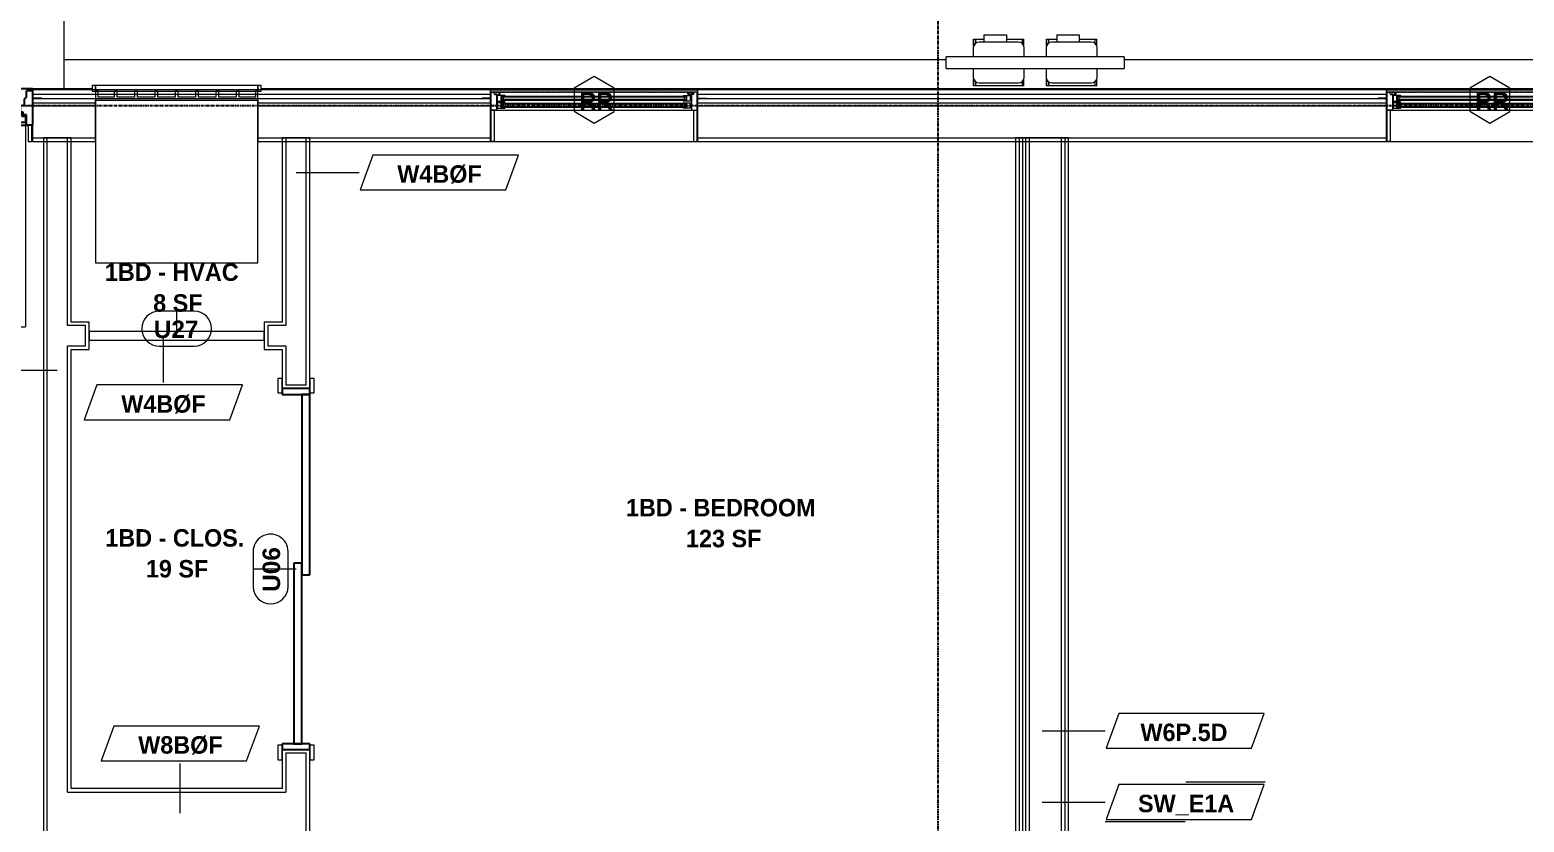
# Model space of a CAD drawing. Header units: inches. Extents: x -4058 to -1781, y 9814 to 12264.
# Drawn here: x -3637.2 to -3380.8, y 11964.2 to 12100.2 of the extents above; entities that cross this region are included whole.
import ezdxf

# ---------------------------------------------------------------- set-up
doc = ezdxf.new("R2010")
doc.units = ezdxf.units.IN
doc.header["$MEASUREMENT"] = 0
doc.linetypes.add('Dash', pattern=[0.25, 0.125, -0.125])
doc.linetypes.add('Grid Line 1_2_', pattern=[0.875, 0.5, -0.125, 0.125, -0.125])
for name, color, linetype, lineweight in [('0-1', 7, 'Continuous', 5), ('0-2', 7, 'Continuous', 9), ('A-AREA-IDEN', 2, 'Continuous', 9), ('A-DETL-GENF-HDLN-1', 7, 'Dash', 9), ('A-DETL-GENF-HDLN-2', 1, 'Continuous', 18), ('A-DOOR-1', 7, 'Continuous', 9), ('A-DOOR-2', 10, 'Continuous', 30), ('A-DOOR-3', 31, 'Continuous', 9), ('A-DOOR-4', 31, 'Continuous', 30), ('A-DOOR-FRAM-1', 7, 'Continuous', 9), ('A-DOOR-FRAM-2', 10, 'Continuous', 30), ('A-DOOR-FRAM-3', 31, 'Continuous', 30), ('A-DOOR-GLAZ-1', 7, 'Continuous', 9), ('A-DOOR-IDEN', 31, 'Continuous', 9), ('A-FLOR-1', 7, 'Continuous', 9), ('A-FLOR-2', 192, 'Continuous', 9), ('A-GENM-1', 7, 'Continuous', 9), ('A-GLAZ', 151, 'Continuous', 18), ('A-GLAZ-1', 10, 'Continuous', 30), ('A-GLAZ-2', 7, 'Continuous', 9), ('A-GLAZ-IDEN', 152, 'Continuous', 9), ('A-WALL', 113, 'Continuous', 18), ('A-WALL-1', 7, 'Continuous', 9), ('A-WALL-2', 250, 'Continuous', 18), ('A-WALL-3', 113, 'Continuous', 9), ('A-WALL-IDEN', 211, 'Continuous', 9), ('I-WALL-1', 7, 'Continuous', 9), ('I-WALL-2', 2, 'Continuous', 9), ('Q-SPCQ-1', 7, 'Continuous', 9), ('S-FNDN-1', 7, 'Continuous', 9), ('S-GRID-1', 1, 'Grid Line 1_2_', 30)]:
    doc.layers.add(name, color=color, linetype=linetype, lineweight=lineweight)
doc.styles.add('Arial_B', font='arialbd.ttf', dxfattribs={"height": 3})
doc.styles.add('Century Gothic_B_1', font='GOTHICB.TTF', dxfattribs={"height": 3})

# ---------------------------------------------------------------- blocks, each defined once
blk = doc.blocks.new('Bayer Built Door - VISTAGRANDE FLUSH _LH_ - 37-1_2__ x 81-3_4__ - 1ST FLOOR-V3-UNIT PLANS - 1ST FLOOR')
at = {"layer": 'A-DOOR-1'}
blk.add_line((17.56, -1.16), (17.56, -36.28), dxfattribs=at)
blk.add_arc((17.56, -1.16), 35.13, 180, 270, dxfattribs=at)
at = {"layer": 'A-DOOR-2'}
for p, q in [((-16.95, 0.56), (-16.95, -0.08)), ((-16.95, 0.56), (-13.13, 0.56)), ((-13.87, 0.16), (-13.13, 0.16)), ((-13.87, -1.16), (-13.87, 0.16)), ((-13.13, 0.25), (-13.16, 0.56)), ((13.12, 0.56), (-13.13, 0.56)), ((-13.13, 0.16), (-13.13, 0.25)), ((13.12, 0.25), (13.16, 0.56)), ((13.12, 0.16), (13.12, 0.25)), ((13.87, 0.16), (13.12, 0.16)), ((16.95, 0.56), (13.12, 0.56)), ((13.87, -1.16), (13.87, 0.16)), ((16.95, 0.56), (16.95, -0.08)), ((-16.95, -0.08), (-17.56, -0.09)), ((-17.56, -0.09), (-17.56, -1.16)), ((-17.56, -1.16), (-13.13, -1.16)), ((-13.13, -0.59), (-13.87, -0.59)), ((-13.87, -1.09), (-13.36, -1.09)), ((-13.87, -1.16), (-13.87, -1.09)), ((-13.36, -1.09), (-13.16, -0.84)), ((-13.16, -0.84), (-13.13, -0.66)), ((13.12, -1.16), (-13.13, -1.16)), ((-13.13, -0.66), (-13.13, -0.59)), ((13.12, -0.59), (13.87, -0.59)), ((13.12, -0.66), (13.12, -0.59)), ((13.16, -0.84), (13.12, -0.66)), ((17.56, -1.16), (13.12, -1.16)), ((13.36, -1.09), (13.16, -0.84)), ((13.87, -1.09), (13.36, -1.09)), ((13.87, -1.16), (13.87, -1.09)), ((16.95, -0.08), (17.56, -0.09)), ((17.56, -0.09), (17.56, -1.16))]:
    blk.add_line(p, q, dxfattribs=at)
at = {"layer": 'A-DOOR-FRAM-1'}
for p, q in [((-18, -1.63), (-18.63, -1.63)), ((-18.63, -1.63), (-18.63, -4.44)), ((-18, -4.44), (-18, -1.63)), ((18.62, -1.63), (18, -1.63)), ((18, -1.63), (18, -4.44)), ((18.62, -4.44), (18.62, -1.63)), ((-18.63, -4.44), (-18, -4.44)), ((18, -4.44), (18.62, -4.44))]:
    blk.add_line(p, q, dxfattribs=at)
at = {"layer": 'A-DOOR-FRAM-2'}
for p, q in [((-20.38, 2.94), (-18.75, 2.94)), ((18.75, 4.59), (-18.75, 4.59)), ((-18.75, 4.25), (-18.75, -1.63)), ((-18.75, 4.25), (-17.72, 4.25)), ((-17.72, 3.13), (-17.72, 4.25)), ((-17.38, 2.89), (-17.72, 3.13)), ((-17.38, 1.89), (-17.38, 2.89)), ((17.38, 2.89), (17.72, 3.13)), ((17.38, 1.89), (17.38, 2.89)), ((17.72, 3.13), (17.72, 4.25)), ((18.75, 4.25), (17.72, 4.25)), ((18.75, 4.25), (18.75, -1.63)), ((20.37, 2.94), (18.75, 2.94)), ((-17.72, 0.16), (-17.14, 0.16)), ((-17.72, -1.63), (-17.72, 0.16)), ((-16.69, 1.73), (-17.38, 1.89)), ((-17.14, 0.16), (-17.14, 0.59)), ((-17.14, 0.59), (-16.69, 0.59)), ((-16.69, 0.59), (-16.69, 1.73)), ((16.69, 1.73), (17.38, 1.89)), ((16.69, 0.59), (16.69, 1.73)), ((17.14, 0.59), (16.69, 0.59)), ((17.14, 0.16), (17.14, 0.59)), ((17.72, 0.16), (17.14, 0.16)), ((17.72, -1.63), (17.72, 0.16)), ((-18.75, -1.63), (-18.63, -1.63)), ((-18.37, -1.63), (-18.75, -1.63)), ((-18.75, -1.63), (-17.72, -1.63)), ((-18, -1.63), (18, -1.63)), ((18.75, -1.63), (17.72, -1.63)), ((18.62, -1.63), (18.75, -1.63))]:
    blk.add_line(p, q, dxfattribs=at)
at = {"layer": 'A-DOOR-GLAZ-1'}
for p, q in [((13.12, 0.16), (-13.13, 0.16)), ((-13.13, 0), (-13.87, 0)), ((-13.87, -0.44), (-13.13, -0.44)), ((-13.66, 0), (-13.66, -0.44)), ((13.12, 0), (-13.13, 0)), ((13.12, -0.44), (-13.13, -0.44)), ((13.12, -0.59), (-13.13, -0.59)), ((13.12, 0), (13.87, 0)), ((13.87, -0.44), (13.12, -0.44)), ((13.66, 0), (13.66, -0.44))]:
    blk.add_line(p, q, dxfattribs=at)
blk = doc.blocks.new('Window-Double_Hung-Marvin-Essential - 1-WIDE _TEMP LOWER_ ESDH3066-3454275-UNIT PLANS - 1ST FLOOR')
at = {"layer": 'A-DETL-GENF-HDLN-1'}
blk.add_line((16.1, 3.97), (-16.5, 3.97), dxfattribs=at)
at = {"layer": 'A-DETL-GENF-HDLN-2'}
for p, q in [((-19.25, 2.98), (-19.25, 2.94)), ((-17.75, 2.98), (-19.25, 2.98)), ((-19.25, 2.94), (-17.9, 2.94)), ((-17.9, 2.94), (-17.9, 2.83)), ((-17.9, 2.83), (-17.75, 2.83)), ((-17.75, 4.03), (-17.16, 4.03)), ((-17.75, 4.03), (-17.75, 0.94)), ((-17.08, 3.62), (-17.16, 4.03)), ((-17.08, 3.62), (-16.19, 3.62)), ((-16.85, 4), (-16.85, 3.62)), ((-16.3, 4), (-16.85, 4)), ((-16.38, 3.52), (-16.72, 3.52)), ((-16.72, 3.52), (-16.72, 0.94)), ((-15.34, 3.44), (-16.56, 3.44)), ((-16.56, 2.5), (-16.56, 3.44)), ((-16.38, 3.62), (-16.38, 3.52)), ((-16.3, 3.76), (-16.3, 4)), ((-16.18, 3.76), (-16.3, 3.76)), ((-16.19, 3.72), (-16.1, 3.72)), ((-16.19, 3.62), (-16.19, 3.72)), ((-16.18, 3.97), (-16.1, 3.97)), ((-16.18, 3.97), (-16.18, 3.76)), ((-16.1, 3.72), (-16.1, 3.97)), ((-15.94, 2.62), (-15.94, 3.34)), ((-15.94, 3.34), (-15.28, 3.34)), ((-15.28, 2.62), (-15.94, 2.62)), ((-15.84, 2.63), (-15.84, 3.32)), ((-15.54, 2.76), (-15.54, 3.2)), ((-15.34, 3.44), (-15.28, 3.38)), ((-15.28, 3.34), (-15.28, 3.38)), ((-15.28, 2.56), (-15.28, 2.62)), ((15.34, 3.44), (15.28, 3.38)), ((15.28, 3.34), (15.28, 3.38)), ((15.94, 3.34), (15.28, 3.34)), ((15.28, 2.56), (15.28, 2.62)), ((15.28, 2.62), (15.94, 2.62)), ((15.34, 3.44), (16.56, 3.44)), ((15.54, 2.76), (15.54, 3.2)), ((15.84, 2.63), (15.84, 3.32)), ((15.94, 2.62), (15.94, 3.34)), ((16.18, 3.97), (16.1, 3.97)), ((16.1, 3.72), (16.1, 3.97)), ((16.19, 3.72), (16.1, 3.72)), ((16.18, 3.97), (16.18, 3.76)), ((16.18, 3.76), (16.3, 3.76)), ((16.19, 3.62), (16.19, 3.72)), ((17.08, 3.62), (16.19, 3.62)), ((16.3, 3.76), (16.3, 4)), ((16.3, 4), (16.85, 4)), ((16.38, 3.62), (16.38, 3.52)), ((16.38, 3.52), (16.72, 3.52)), ((16.56, 2.5), (16.56, 3.44)), ((16.72, 3.52), (16.72, 0.94)), ((16.85, 4), (16.85, 3.62)), ((17.08, 3.62), (17.16, 4.03)), ((17.75, 4.03), (17.16, 4.03)), ((17.75, 4.03), (17.75, 0.94)), ((17.75, 2.98), (19.25, 2.98)), ((17.9, 2.83), (17.75, 2.83)), ((17.9, 2.94), (17.9, 2.83)), ((19.25, 2.94), (17.9, 2.94)), ((19.25, 2.98), (19.25, 2.94)), ((-16.72, 0.94), (-17.75, 0.94)), ((-17.13, 0.91), (-17.13, -4.44)), ((-16.56, 2.5), (-15.34, 2.5)), ((-15.34, 2.22), (-16.56, 2.22)), ((-16.56, 1.28), (-16.56, 2.22)), ((-16.56, 1.28), (-15.34, 1.28)), ((-15.94, 1.4), (-15.94, 2.12)), ((-15.94, 2.12), (-15.28, 2.12)), ((-15.28, 1.4), (-15.94, 1.4)), ((-15.84, 1.41), (-15.84, 2.1)), ((-15.54, 1.54), (-15.54, 1.98)), ((-15.34, 2.5), (-15.28, 2.56)), ((-15.34, 2.22), (-15.28, 2.16)), ((-15.34, 1.28), (-15.28, 1.34)), ((-15.28, 2.12), (-15.28, 2.16)), ((-15.28, 1.34), (-15.28, 1.4)), ((15.34, 2.5), (15.28, 2.56)), ((15.34, 2.22), (15.28, 2.16)), ((15.28, 2.12), (15.28, 2.16)), ((15.94, 2.12), (15.28, 2.12)), ((15.28, 1.34), (15.28, 1.4)), ((15.28, 1.4), (15.94, 1.4)), ((15.34, 1.28), (15.28, 1.34)), ((16.56, 2.5), (15.34, 2.5)), ((15.34, 2.22), (16.56, 2.22)), ((16.56, 1.28), (15.34, 1.28)), ((15.54, 1.54), (15.54, 1.98)), ((15.84, 1.41), (15.84, 2.1)), ((15.94, 1.4), (15.94, 2.12)), ((16.56, 1.28), (16.56, 2.22)), ((16.72, 0.94), (17.75, 0.94)), ((17.12, -4.44), (17.12, 0.91)), ((-17.13, -4.44), (-17.75, -4.44)), ((17.12, -4.44), (17.75, -4.44))]:
    blk.add_line(p, q, dxfattribs=at)
at = {"layer": 'A-GLAZ'}
for p, q in [((15.84, 3.32), (-15.84, 3.32)), ((15.84, 3.2), (-15.84, 3.2)), ((15.84, 2.76), (-15.84, 2.76)), ((15.84, 2.63), (-15.84, 2.63)), ((15.84, 2.1), (-15.84, 2.1)), ((15.84, 1.98), (-15.84, 1.98)), ((15.84, 1.54), (-15.84, 1.54)), ((15.84, 1.41), (-15.84, 1.41))]:
    blk.add_line(p, q, dxfattribs=at)
at = {"layer": 'A-GLAZ-1'}
for p, q in [((-17.75, 4.03), (-17.75, 0.94)), ((17.75, 0.94), (17.75, 4.03)), ((-17.75, 0.91), (-17.75, -4.44)), ((17.75, -4.44), (17.75, 0.91))]:
    blk.add_line(p, q, dxfattribs=at)
at = {"layer": 'A-GLAZ-2'}
for p, q in [((17.75, 4.03), (-17.75, 4.03)), ((-17.75, 0.94), (17.75, 0.94)), ((-17.75, -4.44), (17.75, -4.44))]:
    blk.add_line(p, q, dxfattribs=at)
blk = doc.blocks.new('Basic Wall _ 3_ XPS - ___-2578962-UNIT PLANS - 1ST FLOOR')
at = {"layer": 'S-FNDN-1'}
for p, q in [((-3631.32, 12095.13), (-3479.94, 12095.13)), ((-3449.44, 12095.13), (-3144.32, 12095.13))]:
    blk.add_line(p, q, dxfattribs=at)
blk = doc.blocks.new('gas_meter_manifold_5854 - Plumbing Gas Meter 3d Manifolded-2102305-UNIT PLANS - 1ST FLOOR')
at = {"layer": 'A-GENM-1'}
for p, q in [((15.25, 1), (-15.25, 1)), ((-15.25, 0), (-15.25, 1)), ((15.25, 1), (15.25, 0)), ((-15.25, -1), (-15.25, 0)), ((-15.25, -1), (15.25, -1)), ((15.25, 0), (15.25, -1))]:
    blk.add_line(p, q, dxfattribs=at)
blk = doc.blocks.new('Plumbing Gas Meter 3d single - Plumbing Gas Meter 3d single-2101173-UNIT PLANS - 1ST FLOOR')
at = {"layer": 'Q-SPCQ-1'}
for p, q in [((-4.32, 4), (-4.32, 2.82)), ((-4.32, 4), (-4.32, 4)), ((-4.32, 4), (-3.92, 4)), ((-4.32, 2.82), (-4.32, 4)), ((-3.92, 4), (-2.55, 4)), ((-3.92, 3.33), (-3.92, 4)), ((3.38, 3.5), (-3.37, 3.5)), ((-2.55, 4.75), (1.3, 4.75)), ((-2.55, 4.75), (-2.55, 3.5)), ((1.3, 4.75), (1.3, 3.5)), ((1.3, 4), (2.06, 4)), ((2.06, 4), (4.06, 4)), ((4.06, 4), (4.32, 4)), ((4.06, 3.23), (4.06, 4)), ((4.32, 2.82), (4.32, 4)), ((4.32, 4), (4.32, 4)), ((4.32, 2.82), (4.32, 4)), ((-4.37, 2.5), (-4.37, 1)), ((4.38, 1), (4.38, 2.5)), ((-4.37, -1), (-4.37, -2.5)), ((4.38, -2.5), (4.38, -1)), ((-4.32, -2.82), (-4.32, -4)), ((-4.32, -4), (-4.32, -2.82)), ((-3.92, -4), (-4.32, -4)), ((-4.32, -4), (-4.32, -4)), ((-3.92, -4), (-3.92, -3.33)), ((-1.92, -4), (-3.92, -4)), ((-3.37, -3.5), (3.38, -3.5)), ((2.06, -4), (-1.92, -4)), ((4.06, -4), (2.06, -4)), ((4.06, -4), (4.06, -3.23)), ((4.32, -4), (4.06, -4)), ((4.32, -4), (4.32, -2.82)), ((4.32, -4), (4.32, -2.82)), ((4.32, -4), (4.32, -4))]:
    blk.add_line(p, q, dxfattribs=at)
for centre, start, end in [((-3.37, 2.5), 90, 180), ((3.38, 2.5), 0, 90), ((-3.37, -2.5), 180, 270), ((3.38, -2.5), 270, 0)]:
    blk.add_arc(centre, 1, start, end, dxfattribs=at)
blk = doc.blocks.new('V-Series_EWC4_SPVU_RFA_2015 - 1ST FLOOR-2484708-UNIT PLANS - 1ST FLOOR')
at = {"layer": 'A-GENM-1'}
for p, q in [((-3126.69, 12090.69), (-3127.25, 12090.69)), ((-3127.25, 12090.69), (-3127.25, 12089.69)), ((-3098.81, 12090.69), (-3126.69, 12090.69)), ((-3126.69, 12090.69), (-3126.69, 12089.69)), ((-3126.69, 12089.69), (-3126.69, 12090.69)), ((-3098.81, 12089.69), (-3098.81, 12090.69)), ((-3098.25, 12090.69), (-3098.81, 12090.69)), ((-3098.81, 12090.69), (-3098.81, 12089.69)), ((-3098.25, 12089.69), (-3098.25, 12090.69)), ((-3127.25, 12089.69), (-3126.69, 12089.69)), ((-3126.69, 12089.69), (-3098.81, 12089.69)), ((-3126.69, 12089.69), (-3126.69, 12060.25)), ((-3126.25, 12089.69), (-3126.69, 12089.69)), ((-3126.25, 12088.69), (-3126.25, 12089.69)), ((-3123.45, 12088.69), (-3126.25, 12088.69)), ((-3122.95, 12089.69), (-3123.45, 12089.69)), ((-3123.45, 12089.69), (-3123.45, 12088.69)), ((-3122.95, 12088.69), (-3122.95, 12089.69)), ((-3119.97, 12088.69), (-3122.95, 12088.69)), ((-3119.47, 12089.69), (-3119.97, 12089.69)), ((-3119.97, 12089.69), (-3119.97, 12088.69)), ((-3119.47, 12088.69), (-3119.47, 12089.69)), ((-3116.48, 12088.69), (-3119.47, 12088.69)), ((-3115.98, 12089.69), (-3116.48, 12089.69)), ((-3116.48, 12089.69), (-3116.48, 12088.69)), ((-3115.98, 12088.69), (-3115.98, 12089.69)), ((-3113, 12088.69), (-3115.98, 12088.69)), ((-3112.5, 12089.69), (-3113, 12089.69)), ((-3113, 12089.69), (-3113, 12088.69)), ((-3112.5, 12088.69), (-3112.5, 12089.69)), ((-3109.51, 12088.69), (-3112.5, 12088.69)), ((-3109.01, 12089.69), (-3109.51, 12089.69)), ((-3109.51, 12089.69), (-3109.51, 12088.69)), ((-3109.01, 12088.69), (-3109.01, 12089.69)), ((-3106.03, 12088.69), (-3109.01, 12088.69)), ((-3105.53, 12089.69), (-3106.03, 12089.69)), ((-3106.03, 12089.69), (-3106.03, 12088.69)), ((-3105.53, 12088.69), (-3105.53, 12089.69)), ((-3102.55, 12088.69), (-3105.53, 12088.69)), ((-3102.05, 12089.69), (-3102.55, 12089.69)), ((-3102.55, 12089.69), (-3102.55, 12088.69)), ((-3102.05, 12088.69), (-3102.05, 12089.69)), ((-3099.25, 12088.69), (-3102.05, 12088.69)), ((-3098.81, 12089.69), (-3099.25, 12089.69)), ((-3099.25, 12089.69), (-3099.25, 12088.69)), ((-3098.81, 12089.69), (-3098.25, 12089.69)), ((-3098.81, 12060.25), (-3098.81, 12089.69)), ((-3126.69, 12060.25), (-3098.81, 12060.25))]:
    blk.add_line(p, q, dxfattribs=at)
blk = doc.blocks.new('CTR - 1st Phase - Shell_rvt-1-UNIT PLANS - 1ST FLOOR')
at = {"layer": 'A-FLOR-1'}
for p, q in [((-3631.32, 12090.19), (-3631.32, 12159.19)), ((-3674.27, 12087.19), (-3636.77, 12087.19))]:
    blk.add_line(p, q, dxfattribs=at)
at = {"layer": 'A-WALL-1'}
for p, q in [((-3558.14, 12089.94), (-3636.77, 12089.94)), ((-3636.77, 12089.94), (-3636.77, 12081.06)), ((-3625.96, 12081.06), (-3625.96, 12088.19)), ((-3625.96, 12088.19), (-3598.09, 12088.19)), ((-3598.09, 12088.19), (-3598.09, 12081.06)), ((-3558.14, 12089.53), (-3558.14, 12089.94)), ((-3558.14, 12089.94), (-3522.64, 12089.94)), ((-3404.41, 12089.94), (-3522.64, 12089.94)), ((-3522.64, 12089.94), (-3522.64, 12089.53)), ((-3404.41, 12089.53), (-3404.41, 12089.94)), ((-3404.41, 12089.94), (-3368.91, 12089.94)), ((-3558.14, 12086.41), (-3558.14, 12086.44)), ((-3522.64, 12086.44), (-3522.64, 12086.41)), ((-3404.41, 12086.41), (-3404.41, 12086.44)), ((-3636.77, 12081.06), (-3625.96, 12081.06)), ((-3598.09, 12081.06), (-3558.14, 12081.06)), ((-3522.64, 12081.06), (-3404.41, 12081.06))]:
    blk.add_line(p, q, dxfattribs=at)
at = {"layer": 'A-WALL-2'}
for p, q in [((-3636.77, 12089.19), (-3558.14, 12089.19)), ((-3636.77, 12088.44), (-3558.14, 12088.44)), ((-3522.64, 12089.19), (-3404.41, 12089.19)), ((-3522.64, 12088.44), (-3404.41, 12088.44)), ((-3636.77, 12087.69), (-3625.96, 12087.69)), ((-3636.77, 12087.19), (-3625.96, 12087.19)), ((-3598.09, 12087.69), (-3558.14, 12087.69)), ((-3598.09, 12087.19), (-3558.14, 12087.19)), ((-3522.64, 12087.69), (-3404.41, 12087.69)), ((-3522.64, 12087.19), (-3404.41, 12087.19)), ((-3636.77, 12081.69), (-3625.96, 12081.69)), ((-3598.09, 12081.69), (-3558.14, 12081.69)), ((-3522.64, 12081.69), (-3404.41, 12081.69))]:
    blk.add_line(p, q, dxfattribs=at)
at = {"layer": 'S-FNDN-1'}
for p, q in [((-3636.77, 12090.19), (-3626.52, 12090.19)), ((-3636.77, 12090.19), (-3636.77, 12089.94)), ((-3597.52, 12090.19), (-3337.77, 12090.19))]:
    blk.add_line(p, q, dxfattribs=at)
at = {"layer": '0-2'}
for name, p in [('Basic Wall _ 3_ XPS - ___-2578962-UNIT PLANS - 1ST FLOOR', (0, 0)), ('Plumbing Gas Meter 3d single - Plumbing Gas Meter 3d single-2101173-UNIT PLANS - 1ST FLOOR', (-3470.94, 12094.63)), ('Plumbing Gas Meter 3d single - Plumbing Gas Meter 3d single-2101173-UNIT PLANS - 1ST FLOOR', (-3458.44, 12094.63)), ('gas_meter_manifold_5854 - Plumbing Gas Meter 3d Manifolded-2102305-UNIT PLANS - 1ST FLOOR', (-3464.69, 12094.63)), ('V-Series_EWC4_SPVU_RFA_2015 - 1ST FLOOR-2484708-UNIT PLANS - 1ST FLOOR', (-499.27, 0)), ('Bayer Built Door - VISTAGRANDE FLUSH _LH_ - 37-1_2__ x 81-3_4__ - 1ST FLOOR-V3-UNIT PLANS - 1ST FLOOR', (-3655.52, 12085.5)), ('Window-Double_Hung-Marvin-Essential - 1-WIDE _TEMP LOWER_ ESDH3066-3454275-UNIT PLANS - 1ST FLOOR', (-3540.39, 12085.5)), ('Window-Double_Hung-Marvin-Essential - 1-WIDE _TEMP LOWER_ ESDH3066-3454275-UNIT PLANS - 1ST FLOOR', (-3386.66, 12085.5))]:
    blk.add_blockref(name, p, dxfattribs=at)
blk = doc.blocks.new('CTR - 1st Phase - Common Walls_rvt-1-UNIT PLANS - 1ST FLOOR')
at = {"layer": 'A-WALL-2'}
for p, q in [((-3467.46, 12081.69), (-3467.46, 11829.74)), ((-3466.84, 12081.69), (-3466.84, 11829.74)), ((-3466.34, 12081.69), (-3466.34, 11829.74)), ((-3465.71, 12081.69), (-3465.71, 11829.74)), ((-3460.21, 12081.69), (-3460.21, 11845.74)), ((-3459.59, 12081.69), (-3459.59, 11845.74))]:
    blk.add_line(p, q, dxfattribs=at)
at = {"layer": 'I-WALL-1'}
for p, q in [((-3458.96, 12081.69), (-3468.09, 12081.69)), ((-3468.09, 12081.69), (-3468.09, 11882.11)), ((-3458.96, 11885.11), (-3458.96, 12081.69))]:
    blk.add_line(p, q, dxfattribs=at)
blk = doc.blocks.new('CTR - 1st Phase - Structure_rvt-1-UNIT PLANS - 1ST FLOOR')
at = {"layer": 'S-GRID-1'}
for p, q in [((-3481.32, 9814.03), (-3481.32, 12247.5)), ((-1781.27, 12087.19), (-4041.78, 12087.19))]:
    blk.add_line(p, q, dxfattribs=at)
blk = doc.blocks.new('083100 - Access Doors and Panels - Type 1 - ACCESS PANEL - 2-6 X 6-0-3696234-UNIT PLANS - 1ST FLOOR')
at = {"layer": 'A-DOOR-3'}
for p, q in [((15, 0.75), (-15, 0.75)), ((-15, 0.75), (-15, -0.75)), ((15, -0.75), (15, 0.75)), ((-15, -0.75), (15, -0.75))]:
    blk.add_line(p, q, dxfattribs=at)
blk = doc.blocks.new('SLIDING - FLUSH - SLIDING - FLUSH - 5-0 x 6-8-3203585-UNIT PLANS - 1ST FLOOR')
at = {"layer": 'A-DOOR-3'}
for p, q in [((-30.25, 3), (-32.75, 3)), ((-32.75, 3), (-32.75, 2.25)), ((-30.25, 2.25), (-30.25, 3)), ((30.25, 3), (30.25, 2.25)), ((32.75, 3), (30.25, 3)), ((32.75, 2.25), (32.75, 3)), ((-32.75, 2.25), (-30.25, 2.25)), ((30.25, 2.25), (32.75, 2.25)), ((-30.25, -2.5), (-32.75, -2.5)), ((-32.75, -2.5), (-32.75, -3.25)), ((-30.25, -3.25), (-30.25, -2.5)), ((32.75, -2.5), (30.25, -2.5)), ((30.25, -2.5), (30.25, -3.25)), ((32.75, -3.25), (32.75, -2.5)), ((-32.75, -3.25), (-30.25, -3.25)), ((30.25, -3.25), (32.75, -3.25))]:
    blk.add_line(p, q, dxfattribs=at)
at = {"layer": 'A-DOOR-4'}
for p, q in [((1, 2.25), (-30, 2.25)), ((-30, 2.25), (-30, 0.87)), ((-30, 0.87), (1, 0.87)), ((30, 0.87), (-1, 0.87)), ((-1, 0.87), (-1, -0.5)), ((1, 0.87), (1, 2.25)), ((30, -0.5), (30, 0.87)), ((-1, -0.5), (30, -0.5))]:
    blk.add_line(p, q, dxfattribs=at)
at = {"layer": 'A-DOOR-FRAM-3'}
for p, q in [((-30, 2.25), (-31, 2.25)), ((-31, 2.25), (-31, -2.5)), ((-30, -2.5), (-30, 2.25)), ((31, 2.25), (30, 2.25)), ((30, 2.25), (30, -2.5)), ((31, -2.5), (31, 2.25)), ((-31, -2.5), (-30, -2.5)), ((30, -2.5), (31, -2.5))]:
    blk.add_line(p, q, dxfattribs=at)
blk = doc.blocks.new('Wall Tag - Shear Wall-3956451-UNIT PLANS - 1ST FLOOR')
at = {"layer": 'A-WALL-IDEN'}
for p, q in [((-0.3561, 0.0937), (-0.4244, -0.0937)), ((0.4244, 0.0937), (-0.3561, 0.0937)), ((0.4291, 0.1068), (0.0033, 0.1068)), ((0.3561, -0.0937), (0.4244, 0.0937)), ((0, -0.1068), (-0.4291, -0.1068)), ((-0.4244, -0.0937), (0.3561, -0.0937))]:
    blk.add_line(p, q, dxfattribs=at)
blk = doc.blocks.new('Wall Tag - Arch Wall-3956453-UNIT PLANS - 1ST FLOOR')
at = {"layer": 'A-WALL-IDEN'}
for p, q in [((-0.3561, 0.0937), (-0.4244, -0.0937)), ((0.4244, 0.0937), (-0.3561, 0.0937)), ((0.3561, -0.0937), (0.4244, 0.0937)), ((-0.4244, -0.0937), (0.3561, -0.0937))]:
    blk.add_line(p, q, dxfattribs=at)
blk = doc.blocks.new('Door Tag - Type Mark-2601225-UNIT PLANS - 1ST FLOOR')
at = {"layer": 'A-DOOR-IDEN'}
for p, q in [((0.09375, 0.09375), (-0.09375, 0.09375)), ((-0.09375, -0.09375), (0.09375, -0.09375))]:
    blk.add_line(p, q, dxfattribs=at)
for centre, start, end in [((-0.09375, 0), 90, 270), ((0.09375, 0), 270, 90)]:
    blk.add_arc(centre, 0.09375, start, end, dxfattribs=at)
blk = doc.blocks.new('Window Tag - ONE-4156801-UNIT PLANS - 1ST FLOOR')
at = {"layer": 'A-GLAZ-IDEN'}
for p, q in [((0, 0.125), (-0.1071, 0.0619)), ((0.107, 0.062), (0, 0.125)), ((-0.1071, 0.0619), (-0.1071, -0.0619)), ((0.107, -0.0624), (0.107, 0.062)), ((-0.1071, -0.0619), (0, -0.125)), ((0, -0.125), (0.107, -0.0624))]:
    blk.add_line(p, q, dxfattribs=at)

msp = doc.modelspace()

# ---------------------------------------------------------------- block references
at = {"layer": '0-1'}
msp.add_blockref('CTR - 1st Phase - Shell_rvt-1-UNIT PLANS - 1ST FLOOR', (0, 0), dxfattribs=at)

# ---------------------------------------------------------------- next in the draw order: linework, layer by layer
at = {"layer": 'A-DOOR-IDEN'}
for p, q in [((-3612.02, 12047.69), (-3612.02, 12051.93)), ((-3591.52, 12007.63), (-3598.9, 12007.63))]:
    msp.add_line(p, q, dxfattribs=at)
at = {"layer": 'A-FLOR-2'}
msp.add_line((-3636.77, 12081.69), (-3636.9, 12081.69), dxfattribs=at)
at = {"layer": 'A-WALL'}
for p, q in [((-3634.27, 11962.06), (-3634.27, 12081.69)), ((-3630.77, 12049.44), (-3630.77, 12081.69)), ((-3593.27, 12081.69), (-3593.27, 12049.44)), ((-3589.77, 12039.25), (-3589.77, 12081.69)), ((-3627.65, 12049.44), (-3630.77, 12049.44)), ((-3627.65, 12045.94), (-3627.65, 12049.44)), ((-3596.4, 12049.44), (-3596.4, 12045.94)), ((-3593.27, 12049.44), (-3596.4, 12049.44)), ((-3630.77, 12045.94), (-3627.65, 12045.94)), ((-3630.77, 11969.31), (-3630.77, 12045.94)), ((-3596.4, 12045.94), (-3593.27, 12045.94)), ((-3593.27, 12045.94), (-3593.27, 12039.25)), ((-3593.27, 12039.25), (-3589.77, 12039.25)), ((-3589.77, 11976), (-3593.27, 11976)), ((-3593.27, 11976), (-3593.27, 11969.31)), ((-3589.77, 11962.06), (-3589.77, 11976)), ((-3630.77, 11969.31), (-3593.27, 11969.31))]:
    msp.add_line(p, q, dxfattribs=at)
at = {"layer": 'A-WALL-3'}
for p, q in [((-3634.9, 12081.69), (-3634.9, 11961.44)), ((-3630.15, 12081.69), (-3634.9, 12081.69)), ((-3630.15, 12050.06), (-3630.15, 12081.69)), ((-3589.15, 12081.69), (-3593.9, 12081.69)), ((-3593.9, 12081.69), (-3593.9, 12050.06)), ((-3589.15, 12038.63), (-3589.15, 12081.69)), ((-3627.02, 12050.06), (-3630.15, 12050.06)), ((-3627.02, 12045.31), (-3627.02, 12050.06)), ((-3593.9, 12050.06), (-3597.02, 12050.06)), ((-3597.02, 12050.06), (-3597.02, 12045.31)), ((-3630.15, 12045.31), (-3627.02, 12045.31)), ((-3630.15, 11969.94), (-3630.15, 12045.31)), ((-3597.02, 12045.31), (-3593.9, 12045.31)), ((-3593.9, 12045.31), (-3593.9, 12038.63)), ((-3593.9, 12038.63), (-3589.15, 12038.63)), ((-3589.15, 11976.63), (-3593.9, 11976.63)), ((-3593.9, 11976.63), (-3593.9, 11969.94)), ((-3589.15, 11961.44), (-3589.15, 11976.63))]:
    msp.add_line(p, q, dxfattribs=at)
at = {"layer": 'A-WALL-IDEN'}
for p, q in [((-3591.52, 12075.74), (-3580.68, 12075.74)), ((-3614.31, 12047.69), (-3614.31, 12039.66)), ((-3632.52, 12041.73), (-3643.37, 12041.73)), ((-3463.52, 11979.84), (-3452.68, 11979.84)), ((-3611.41, 11965.69), (-3611.41, 11974.25)), ((-3463.52, 11967.61), (-3452.68, 11967.61))]:
    msp.add_line(p, q, dxfattribs=at)
at = {"layer": 'I-WALL-2'}
msp.add_line((-3593.9, 11969.94), (-3630.15, 11969.94), dxfattribs=at)

# ---------------------------------------------------------------- next in the draw order: block references
at = {"layer": '0-1'}
for name in ['CTR - 1st Phase - Structure_rvt-1-UNIT PLANS - 1ST FLOOR', 'CTR - 1st Phase - Common Walls_rvt-1-UNIT PLANS - 1ST FLOOR']:
    msp.add_blockref(name, (0, 0), dxfattribs=at)
at = {"layer": 'A-DOOR-3'}
for name, p, rotation in [('083100 - Access Doors and Panels - Type 1 - ACCESS PANEL - 2-6 X 6-0-3696234-UNIT PLANS - 1ST FLOOR', (-3612.02, 12047.69), 180), ('SLIDING - FLUSH - SLIDING - FLUSH - 5-0 x 6-8-3203585-UNIT PLANS - 1ST FLOOR', (-3591.4, 12007.63), 270)]:
    msp.add_blockref(name, p, dxfattribs=dict(at, rotation=rotation))
at = {"layer": 'A-DOOR-IDEN', "xscale": 31.99999999999999, "yscale": 31.99999999999999, "zscale": 31.99999999999999}
msp.add_blockref('Door Tag - Type Mark-2601225-UNIT PLANS - 1ST FLOOR', (-3612.02, 12048.93), dxfattribs=at)
at = {"layer": 'A-DOOR-IDEN', "xscale": 31.99999999999999, "yscale": 31.99999999999999, "zscale": 31.99999999999999, "rotation": 89.99999999999955}
msp.add_blockref('Door Tag - Type Mark-2601225-UNIT PLANS - 1ST FLOOR', (-3595.9, 12007.63), dxfattribs=at)
at = {"layer": 'A-GLAZ-IDEN', "xscale": 31.99999999999999, "yscale": 31.99999999999999, "zscale": 31.99999999999999}
for p in [(-3540.39, 12088.23), (-3386.66, 12088.23)]:
    msp.add_blockref('Window Tag - ONE-4156801-UNIT PLANS - 1ST FLOOR', p, dxfattribs=at)
at = {"layer": 'A-WALL-IDEN', "xscale": 31.99999999999999, "yscale": 31.99999999999999, "zscale": 31.99999999999999}
for name, p in [('Wall Tag - Arch Wall-3956453-UNIT PLANS - 1ST FLOOR', (-3566.95, 12075.74)), ('Wall Tag - Arch Wall-3956453-UNIT PLANS - 1ST FLOOR', (-3614.31, 12036.25)), ('Wall Tag - Arch Wall-3956453-UNIT PLANS - 1ST FLOOR', (-3438.95, 11979.84)), ('Wall Tag - Arch Wall-3956453-UNIT PLANS - 1ST FLOOR', (-3611.41, 11977.67)), ('Wall Tag - Shear Wall-3956451-UNIT PLANS - 1ST FLOOR', (-3438.95, 11967.61))]:
    msp.add_blockref(name, p, dxfattribs=at)

# ---------------------------------------------------------------- next in the draw order: texts
at = {"layer": 'A-AREA-IDEN', "char_height": 3, "attachment_point": 1, "style": 'Century Gothic_B_1'}
for s, insert, width in [('1BD - HVAC', (-3624.34, 12060.13), 29.593), ('8 SF', (-3616.05, 12054.83), 9.494), ('1BD - BEDROOM', (-3534.91, 12019.67), 40.299), ('1BD - CLOS.', (-3624.26, 12014.48), 29.29), ('123 SF', (-3524.61, 12014.37), 15.352), ('19 SF', (-3617.3, 12009.18), 12.423)]:
    msp.add_mtext(s, dxfattribs=dict(at, insert=insert, width=width))
at = {"layer": 'A-DOOR-IDEN', "insert": (-3615.96, 12050.31), "char_height": 3, "width": 9.393, "attachment_point": 1, "style": 'Arial_B'}
msp.add_mtext('U27', dxfattribs=at)
at = {"layer": 'A-DOOR-IDEN', "insert": (-3597.28, 12003.7), "char_height": 3, "width": 9.393, "attachment_point": 1, "rotation": 90, "style": 'Arial_B'}
msp.add_mtext('U06', dxfattribs=at)
at = {"layer": 'A-GLAZ-IDEN', "char_height": 3, "width": 6.06, "attachment_point": 1, "style": 'Century Gothic_B_1'}
for insert in [(-3542.9, 12089.52), (-3389.17, 12089.52)]:
    msp.add_mtext('RR', dxfattribs=dict(at, insert=insert))
at = {"layer": 'A-WALL-IDEN', "char_height": 3, "attachment_point": 1, "style": 'Century Gothic_B_1'}
for s, insert, width in [('W4BØF', (-3574.16, 12076.98), 17.372), ('W4BØF', (-3621.53, 12037.49), 17.372), ('W6P.5D', (-3446.62, 11981.08), 18.483), ('W8BØF', (-3618.62, 11978.92), 17.372), ('SW_E1A', (-3447.04, 11968.86), 19.493)]:
    msp.add_mtext(s, dxfattribs=dict(at, insert=insert, width=width))

doc.saveas('drawing.dxf')
